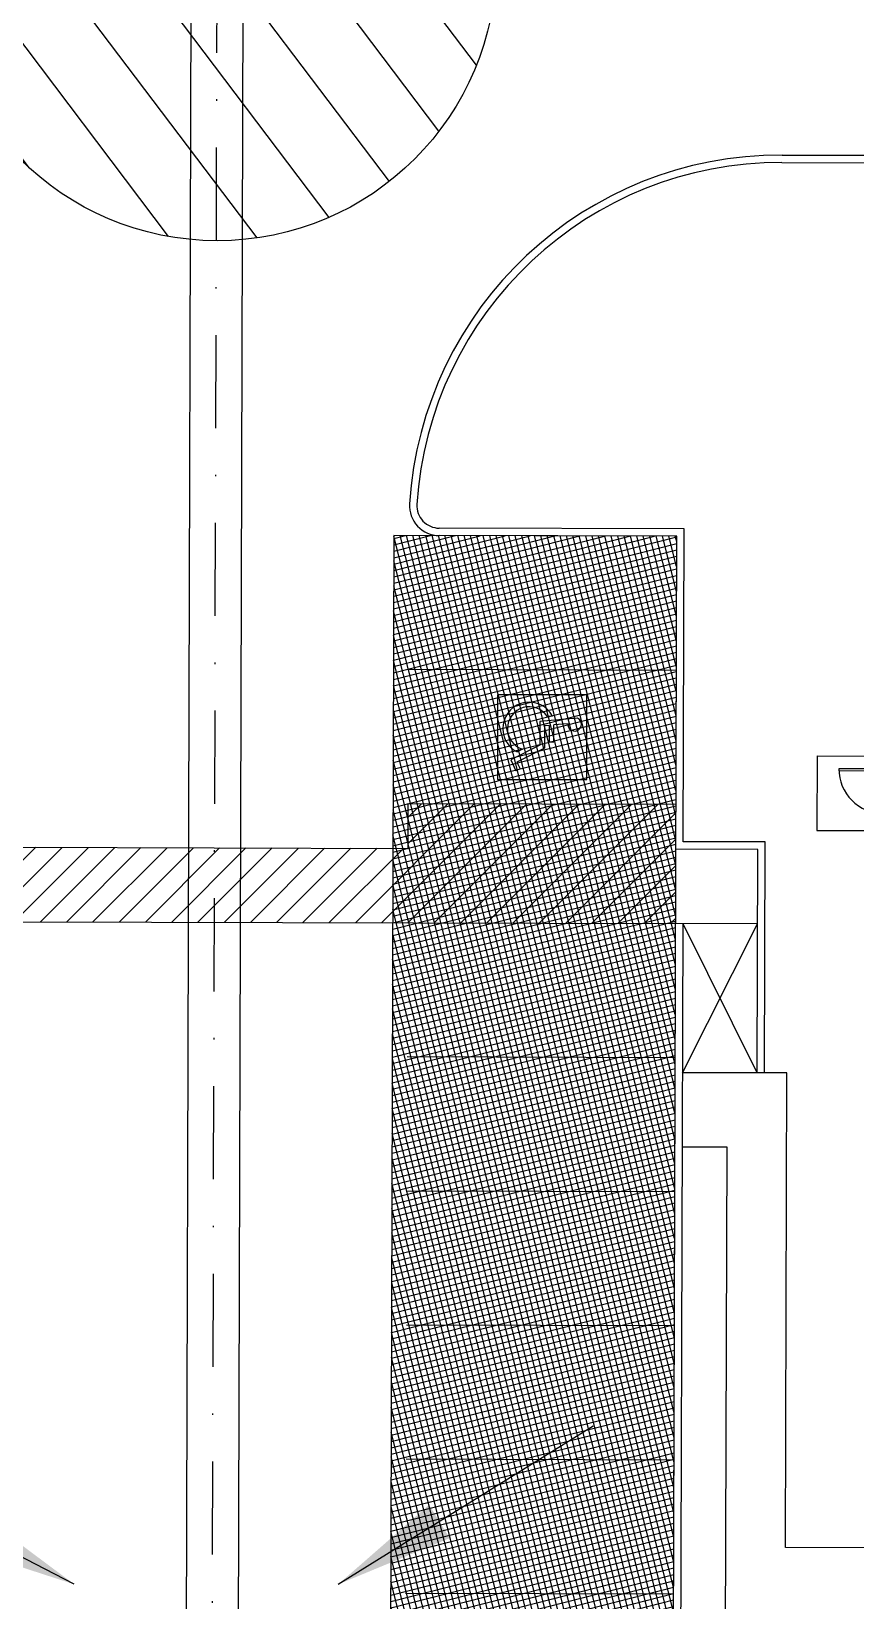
# Model space of a CAD drawing. Header units: feet. Extents: x 26064 to 27719, y 16802 to 28989.
# Drawn here: x 27101 to 27156.3, y 17464.1 to 17569.4 of the extents above; entities that cross this region are included whole.
import ezdxf

# ---------------------------------------------------------------- set-up
doc = ezdxf.new("R2010")
doc.units = ezdxf.units.FT
doc.header["$LTSCALE"] = 50
doc.header["$MEASUREMENT"] = 0
doc.linetypes.add('CENTERPL', pattern=[0.25, 0.125, -0.0625, 0, -0.0625])
doc.linetypes.add('HIDDEN', pattern=[0.375, 0.25, -0.125])
for name, color, linetype in [('BUILDING-DOORS-EXT', 2, 'Continuous'), ('CL-ROADS', 9, 'CENTERPL'), ('CONC-5INCH-BOUNDS', 251, 'Continuous'), ('CONC-5INCH-HATCH', 251, 'Continuous'), ('CURB-B', 4, 'Continuous'), ('CURB-F', 32, 'Continuous'), ('INLET PROTECTION', 1, 'HIDDEN'), ('PAINT-MARKINGS', 32, 'Continuous'), ('PARKSTRIPES', 32, 'Continuous'), ('SD-OUTER', 6, 'Continuous'), ('SD-STRUCTURE', 6, 'Continuous'), ('SIDEWALK', 9, 'Continuous')]:
    doc.layers.add(name, color=color, linetype=linetype)
doc.styles.add('ls80', font='simplex', dxfattribs={"oblique": 15, "height": 4})
doc.dimstyles.new('dim', dxfattribs={"dimtxt": 0.18, "dimasz": 0.16, "dimexe": 0.0625, "dimexo": 0.0625, "dimgap": 0.03, "dimtad": 3, "dimdec": 4, "dimzin": 0, "dimdsep": 46, "dimtxsty": 'ls80', "dimcen": 0.09, "dimclrd": 256, "dimclre": 256, "dimclrt": 256, "dimaunit": 1, "dimadec": 4, "dimazin": 0, "dimtfac": 1, "dimtdec": 4, "dimtofl": 0, "dimtmove": 2, "dimatfit": 3, "dimfxl": 0, "dimtolj": 1, "dimtzin": 0, "dimlwd": -1, "dimlwe": -1, "dimarcsym": 0})

# ---------------------------------------------------------------- blocks, each defined once
blk = doc.blocks.new('ADA-marking')
for p, q in [((-2.84, 3), (-2.84, -3)), ((2.84, 3), (-2.84, 3)), ((-1.26, 2.37), (-1.04, -0.16)), ((2.84, -3), (2.84, 3)), ((-0.89, 1.74), (-0.81, 0.79)), ((-1.4, 0.7), (-1.37, 0.35)), ((0.32, 0.79), (-0.81, 0.79)), ((-0.78, 0.47), (-0.75, 0.16)), ((-0.78, 0.47), (0.32, 0.47)), ((-0.75, 0.16), (0.74, 0.16)), ((0.32, 0.47), (0.32, 0.79)), ((0.74, 0.16), (1.68, -1.69)), ((-1.04, -0.16), (0.54, -0.16)), ((0.54, -0.16), (1.53, -2.1)), ((0.81, -1.32), (1, -1.68)), ((1.53, -2.1), (2.27, -1.77)), ((1.68, -1.69), (2.14, -1.48)), ((2.14, -1.48), (2.27, -1.77)), ((-2.84, -3), (2.84, -3))]:
    blk.add_line(p, q)
for centre, radius, start, end in [((-0.85, 2.19), 0.454, 264.3974, 156.5932), ((-0.57, -0.87), 1.77, 117.8826, 332.6359), ((-0.57, -0.87), 1.46, 123.2395, 342.159)]:
    blk.add_arc(centre, radius, start, end)

msp = doc.modelspace()

# ---------------------------------------------------------------- hatches: boundary and pattern name
at = {"layer": 'CONC-5INCH-HATCH'}
h = msp.add_hatch(dxfattribs=at)
h.set_pattern_fill('ANSI37', scale=3.33, angle=329.2625, style=0)
edge = h.paths.add_edge_path()
edge.add_line((27125.29744, 17535.5882), (27125.03708, 17446.38248))
edge.add_line((27125.03708, 17446.38248), (27126.32209, 17445.60868))
edge.add_arc((27128.03543, 17444.57695), 2, 89.8327778, 148.9446646, ccw=False)
edge.add_line((27128.04126, 17446.57694), (27144.034, 17446.53027))
edge.add_line((27144.034, 17446.53027), (27144.29376, 17535.53276))
edge.add_line((27144.29376, 17535.53276), (27125.29744, 17535.5882))
at = {"layer": 'INLET PROTECTION', "linetype": 'Continuous'}
h = msp.add_hatch(dxfattribs=at)
h.set_pattern_fill('ANSI31', scale=37.499998, angle=262.0889784, style=0)
h.set_pattern_definition([(307.088978, (51224.425, -5690.609), (3.7392183, 2.82681806), [])])
edge = h.paths.add_edge_path()
edge.add_arc((27113.4369, 17574.11732), 18.75, 0, 360)
at = {"layer": 'PAINT-MARKINGS'}
h = msp.add_hatch(dxfattribs=at)
h.set_pattern_fill('ANSI31', scale=10, style=0)
h.paths.add_polyline_path([(27126.2413, 17517.58537), (27126.23255, 17514.58651), (27113.2362, 17514.62444), (27113.22161, 17509.62446), (27144.21788, 17509.534), (27144.24122, 17517.53283)])
h.paths.add_polyline_path([(27113.22161, 17509.62446), (27113.2362, 17514.62444), (27100.23266, 17514.66239), (27100.21807, 17509.66242)])

# ---------------------------------------------------------------- linework, layer by layer
at = {"layer": 'BUILDING-DOORS-EXT', "color": 7}
for p, q in [((27155.18153, 17519.93537), (27155.18116, 17519.81042)), ((27155.18116, 17519.81042), (27158.17995, 17519.80167)), ((27158.18032, 17519.92661), (27155.18153, 17519.93537))]:
    msp.add_line(p, q, dxfattribs=at)
msp.add_arc((27158.18032, 17519.92661), 2.9988, 179.8327778, 269.8327778, dxfattribs=at)
at = {"layer": 'CL-ROADS', "color": 7}
msp.add_line((27113.41018, 17574.23452), (27112.32443, 17202.22259), dxfattribs=at)
at = {"layer": 'CONC-5INCH-BOUNDS', "color": 7, "flags": 128}
msp.add_lwpolyline([(27125.29744, 17535.5882), (27125.03708, 17446.38248), (27126.32209, 17445.60868, -0.263800134), (27128.04126, 17446.57694), (27144.034, 17446.53027), (27144.29376, 17535.53276), (27125.29744, 17535.5882)], format="xyb", close=True, dxfattribs=at)
at = {"layer": 'CURB-B', "color": 7, "flags": 128}
for points in [[(27151.36421, 17560.62223, 0.396729183), (27126.85129, 17537.67371)], [(27126.85129, 17537.67371, 0.431916813), (27128.34394, 17536.07931)]]:
    msp.add_lwpolyline(points, format="xyb", dxfattribs=at)
for points in [[(27151.36421, 17560.62223), (27157.59021, 17560.60406)], [(27144.79522, 17536.03129), (27128.34394, 17536.07931)], [(27144.73393, 17515.03252), (27144.79522, 17536.03129)], [(27150.2339, 17515.01646), (27144.73393, 17515.03252)], [(27150.18867, 17499.51653), (27150.2339, 17515.01646)], [(27144.53253, 17446.02881), (27144.71788, 17509.53254)]]:
    msp.add_lwpolyline(points, dxfattribs=at)
at = {"layer": 'CURB-F', "color": 7}
for p, q in [((27151.36567, 17561.12223), (27157.59167, 17561.10405)), ((27144.29376, 17535.53276), (27128.34248, 17535.57931)), ((27144.034, 17446.53027), (27144.29376, 17535.53276)), ((27149.73245, 17514.51792), (27144.23247, 17514.53398)), ((27149.68867, 17499.51799), (27149.73245, 17514.51792))]:
    msp.add_line(p, q, dxfattribs=at)
for centre, radius, start, end in [((27151.29274, 17536.13233), 24.99, 89.8327778, 176.391467), ((27128.34832, 17537.5793), 2, 176.391467, 269.8327778)]:
    msp.add_arc(centre, radius, start, end, dxfattribs=at)
at = {"layer": 'INLET PROTECTION', "color": 7, "linetype": 'Continuous'}
msp.add_circle((27113.4369, 17574.11732), 18.75, dxfattribs=at)
at = {"layer": 'PAINT-MARKINGS', "color": 7}
for p, q in [((27126.2413, 17517.58537), (27126.23255, 17514.58651)), ((27144.24122, 17517.53283), (27126.2413, 17517.58537)), ((27100.23266, 17514.66239), (27126.23255, 17514.58651)), ((27100.21807, 17509.66242), (27144.21788, 17509.534))]:
    msp.add_line(p, q, dxfattribs=at)
at = {"layer": 'PARKSTRIPES', "color": 7}
for p, q in [((27144.26749, 17526.53279), (27126.26757, 17526.58533)), ((27144.19161, 17500.53404), (27126.19169, 17500.58657)), ((27144.16534, 17491.53407), (27126.16542, 17491.58661)), ((27144.13908, 17482.53411), (27126.13915, 17482.58665)), ((27144.11281, 17473.53415), (27126.11289, 17473.58669)), ((27144.08654, 17464.53419), (27126.08662, 17464.58672))]:
    msp.add_line(p, q, dxfattribs=at)
at = {"layer": 'SD-OUTER', "color": 7}
for p, q in [((27111.66543, 17571.23814), (27111.28433, 17440.66312)), ((27115.16541, 17571.22792), (27114.78432, 17440.6529))]:
    msp.add_line(p, q, dxfattribs=at)
at = {"layer": 'SIDEWALK', "color": 7}
for p, q in [((27153.72471, 17520.79456), (27153.71012, 17515.79458)), ((27153.72471, 17520.79456), (27157.72469, 17520.78288)), ((27153.71012, 17515.79458), (27157.7101, 17515.7829)), ((27149.71785, 17509.51795), (27144.21788, 17509.534)), ((27144.68869, 17499.53258), (27149.71785, 17509.51795)), ((27149.68867, 17499.51799), (27144.71788, 17509.53254)), ((27151.68866, 17499.51215), (27144.68869, 17499.53258)), ((27151.59571, 17467.66489), (27151.68866, 17499.51215)), ((27147.67408, 17494.52385), (27144.6741, 17494.5326)), ((27147.51423, 17439.75244), (27147.67408, 17494.52385)), ((27175.32229, 17467.59565), (27151.59571, 17467.66489))]:
    msp.add_line(p, q, dxfattribs=at)

# ---------------------------------------------------------------- block references
at = {"layer": 'PAINT-MARKINGS', "color": 7, "rotation": 270}
msp.add_blockref('ADA-marking', (27135.2544, 17522.05908), dxfattribs=at)

# ---------------------------------------------------------------- leaders
at = {"layer": 'SD-STRUCTURE', "color": 7}
for points in [[(27121.55922, 17465.19245), (27138.69329, 17475.82071)], [(27103.83431, 17465.19245), (27086.70023, 17474.04933)]]:
    msp.add_leader(points, dimstyle='dim', override={"dimscale": 50, "dimgap": 0.03, "dimtad": 0, "dimpost": "'"}, dxfattribs=at)

doc.saveas('drawing.dxf')
